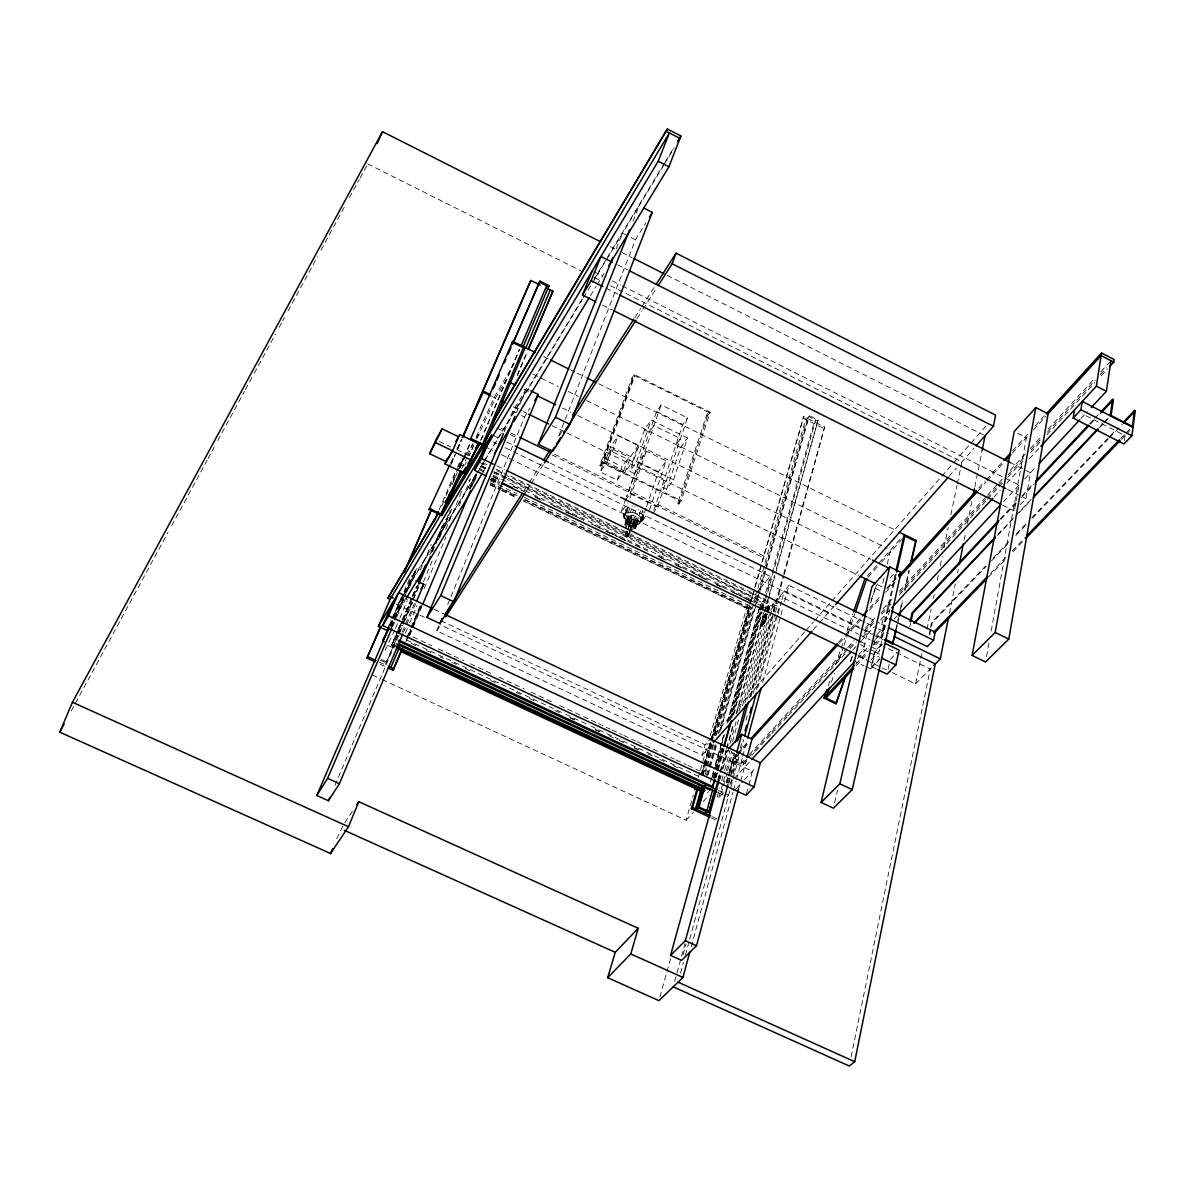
<?xml version="1.0" encoding="UTF-8"?>
<svg xmlns="http://www.w3.org/2000/svg" width="1195" height="1195" viewBox="0 0 1195 1195"><rect width="100%" height="100%" fill="white"/><g stroke="black" fill="none" stroke-linecap="round" stroke-linejoin="round"><path stroke-width="0.75" stroke-dasharray="5 3.75" d="M765.233 609.898C769.744 605.79 768.594 605.014 768.43 607.389C766.607 606.149 769.475 607 769.162 606.627M625.388 535.315C633.514 533.538 621.699 541.096 626.568 531.7M637.577 519.108C639.011 526.98 627.241 527.802 626.553 520.856C627.016 509.085 644.613 517.853 635.367 526.308L634.694 528.937C642.94 521.244 625.388 512.939 624.91 524.037C627.614 520.602 633.813 522.633 635.367 526.308M628.226 536.137C629.302 534.479 634.62 522.977 628.63 525.68M627.853 517.151C627.704 521.513 635.531 524.082 637.562 519.974M768.012 608.016L767.907 606.911M767.877 609.39L769.475 606.955L768.325 605.656L767.683 607.389L767.713 606.104M764.845 607.299L767.07 607.523M765.233 607.284L764.905 607.523M1124.375 440.641L1125.063 435.637L1082.67 414.008M767.235 606.851L765.562 607.926L767.623 606.955M768.699 608.404L767.862 609.106M1020.112 504.783L1025.907 498.629L1030.508 472.757L1010.537 462.689M986.532 656.488L989.191 641.894M991.178 630.96L1026.415 437.669L1017.303 433.053M1014.63 509.204L1018.708 486.813M641.252 521.752L640.356 517.032L642.581 510.534C650.543 537.003 606.851 520.258 630.497 506.023L628.241 512.506L624.163 515.374M623.88 516.867L626.419 508.891M949.457 613.14L955.328 583.877M957.539 572.913L958.27 569.253M964.156 539.991L965.62 532.686M967.457 523.544L971.864 501.601M974.806 486.977L982.156 450.395M851.109 1056.903L930.293 668.961L883.478 646.316M929.172 634.246L930.218 629.153M930.576 627.45L931.637 622.356L985.561 566.057M929.74 635.038L932.309 622.685L986.248 566.4M892.321 672.68L915.564 683.898L920.508 660.237M920.882 658.43L922.032 652.963M926.961 629.317L931.144 609.301M933.414 598.396L934.176 594.751M937.224 580.202L938.359 574.735M940.256 565.653L942.153 556.556M944.05 547.459L948.232 527.443M950.891 514.716L956.971 485.603M957.344 483.781L960.392 469.232M960.765 467.409L961.915 461.957L609.077 284.963M909.843 626.718L910.575 623.327M895.772 629.526L897.37 622.311M897.774 620.504L898.565 616.904M900.164 609.689L902.165 600.682M904.555 589.867L908.962 570.03M896.489 628.764L897.281 625.149M897.684 623.357L899.282 616.142M901.284 607.12L902.867 599.92M904.869 590.898L909.261 571.061M888.124 669.2L889.199 664.286M896.25 573.794L881.566 638.608L873.993 646.704M871.17 659.73L879.535 650.857L885.196 625.792L876.831 621.729M889.722 610.018L887.915 618.009L881.88 624.522L885.136 626.09M865.837 666.661L870.617 668.961L874.606 651.514L882.627 642.97M876.323 668.961L871.738 666.75L875.084 652.022L882.567 644.06M881.88 624.522L883.702 616.53L887.063 618.173M895.234 574.183L880.939 637.189L873.351 645.315M834.633 802.741L837.561 790.029M873.664 644.927L874.889 639.564M884.016 578.081L881.985 586.864L876.951 584.415M887.258 564.04L890.514 549.999M858.787 654.397L863.343 649.497L867.406 632.035L861.729 638.19M626.21 520.303C625.269 525.008 632.558 527.727 635.979 525.202M746.531 793.614L748.354 786.728M748.817 785.01L752.462 771.253L440.044 624.641M738.465 789.462L746.666 758.93M691.188 946.888L733.013 792.225M733.491 790.433L735.926 781.44M736.419 779.752L742.244 758.063M742.737 756.256L747.099 740.078M762.664 682.524L782.605 608.793M784.547 601.608L788.924 585.416L865.329 622.49M736.553 756.106L732.804 760.229L742.917 764.979L743.559 762.574L854.485 641.924M683.047 954.969L685.99 944.169M732.625 773.031L737.539 755.031M730.474 784.323L732.908 775.376M733.386 773.598L742.633 739.63M756.256 689.56L776.705 614.469M777.183 612.691L779.633 607.374L495.342 470.023M680.493 973.193L683.42 962.423M685.362 955.238L689.261 940.883M689.754 939.091L740.258 752.267M740.96 750.579L743.663 739.735M757.764 687.872L777.691 614.529M778.02 614.14L781.44 601.578M781.933 599.77L784.368 590.808L863.163 628.988M726.381 782.068L728.352 774.913M728.831 773.12L734.223 753.462M749.399 698.044L771.447 617.591M773.404 610.436L774.883 605.073L770.476 610.272M726.59 782.501L727.561 778.901M729.533 771.716L734.462 753.731M750.221 696.207L772.866 613.513M773.359 611.72L783.203 575.766M783.696 573.973L824.625 427.018L803.637 416.547M726.545 783.054L727.994 777.796M728.472 776.033L733.461 757.824L735.956 755.076M727.217 783.069L729.682 774.076M730.175 772.284L735.089 754.299M750.833 696.76L773.464 614.036M773.957 612.243L783.8 576.274M784.278 574.481L824.625 427.018M728.472 782.77L736.314 754.06M674.682 981.453L681.075 958.046M681.568 956.239L685.004 943.632M728.741 783.397L736.598 754.598M745.934 720.376L747.906 713.176M753.313 693.369L774.928 614.155M775.421 612.363L778.363 601.548M778.856 599.756L779.842 596.156L858.413 634.172M763.874 623.85L765.487 619.832L763.949 619.085L760.139 625.702L761.678 626.449L763.874 623.85L762.35 623.118M765.457 618.129L766.951 614.529L765.427 613.782L764.695 614.648L763.934 617.382L765.457 618.129L766.951 614.529M763.949 619.085L763.082 622.251L764.621 622.998L765.487 619.832M768.28 609.808L768.49 609.047M764.621 622.998L767.593 614.021M768.026 612.408L769.371 607.553L767.474 606.716L768.848 607.404M723.453 792.793L718.882 797.722L717.239 796.96L719.704 788.028M721.675 780.888L724.14 771.97M724.633 770.178L730.04 750.55M732.505 741.617L738.913 718.419M742.364 705.931L768.953 609.54L773.359 604.341L747.323 699.075M718.882 797.722L722.811 783.442M723.304 781.649L725.768 772.732M726.261 770.939L731.654 751.311M744.918 703.108L769.983 612.064M727.202 772.358L721.795 792.016L717.239 796.96M727.695 770.566L732.595 752.701M760.139 625.702L763.859 612.333M717.672 780.32L719.659 773.135M720.152 771.328L726.142 749.773M726.635 747.965L732.625 726.411M736.12 713.833L764.038 613.199M764.546 611.407L774.524 575.467M776.511 568.282L818.112 420.028L809.359 415.666L807.267 418.355L764.695 569.059M718.419 779.499L719.913 774.106M720.406 772.299L726.396 750.729M726.889 748.936L733.864 723.782M736.867 712.997L768.265 599.756M768.758 597.963L775.241 574.601M775.734 572.808L818.112 420.028M718.972 780.574L721.451 771.656M721.944 769.864L727.382 750.251L734.641 753.657M761.678 626.449L765.846 611.392M763.934 617.382L765.427 613.782M659.924 997.063L666.392 973.671M666.885 971.879L670.873 957.479M720.167 779.334L721.153 775.734M723.154 768.534L728.128 750.55M730.115 743.35L737.091 718.15M739.078 710.95L766.055 613.289M766.503 611.661L767.862 606.911M712.28 776.496L714.774 767.578M715.267 765.801L723.767 735.493M727.755 721.227L759.706 607.105M712.534 777.452L721.018 747.144M721.511 745.351L724.499 734.656M727.994 722.168L758.944 611.586M759.437 609.808L760.931 604.461L492.519 474.908M713.534 777.586L721.511 749.041M729.488 720.48L759.9 611.646M760.393 609.853L762.395 602.728L507.128 479.479M714.132 777.153L716.641 768.191M717.149 766.398L722.153 748.458M730.16 719.778L763.71 599.651M765.711 592.481L770.207 576.334L513.432 451.755M713.788 778.543L715.775 771.402M716.283 769.61L722.258 748.204M730.728 717.851L763.127 601.847L760.214 605.327L751.819 601.279M714.804 778.662L716.791 771.522M717.119 770.237L723.259 748.309M731.639 718.15L764.68 599.636M765.188 597.829L771.701 574.496M772.194 572.689L814.258 421.85L815.662 420.057L766.144 597.918M715.551 777.826L717.045 772.478M717.538 770.685L723.513 749.25M732.968 715.327L761.827 611.735M762.335 609.943L765.323 599.233L507.651 474.729M716.119 777.572L724.125 748.817M733.625 714.685L762.141 612.288M762.634 610.481L765.636 599.711M708.172 774.704L709.681 769.326M710.188 767.519L716.268 745.979M720.809 729.831L758.765 595.185M759.258 593.392L809.359 415.666M710.502 782.157L713.49 771.462M715.491 764.322L723.483 735.806M726.978 723.319L759.437 607.433M705.169 771.507L706.185 767.937M706.693 766.144L712.758 744.724M715.282 735.806L751.7 607.284M705.155 774.644L713.788 744.156M716.238 735.284L755.927 595.259M757.869 588.194L806.087 417.772M706.424 775.391L708.456 768.221M708.964 766.428L715.551 743.096M718.09 734.133L753.552 608.539M755.584 601.354L764.188 570.851M707.425 775.54L709.442 768.355M709.949 766.563L716.029 745.023M719.569 732.46L754.493 608.613M755.001 606.821L765.129 570.911M765.636 569.119L808.656 416.562L817.41 420.924M382.31 679.582L686.079 820.248L693.249 795.123M698.358 777.183L699.897 771.791M700.419 769.998L708.097 743.081M710.144 735.896L748.04 603.102L770.207 576.334M700.912 775.017L703.631 765.696M703.96 764.322L803.727 416.443L711.369 741.139M701.196 774.718L703.736 765.801M704.243 764.023L710.323 742.633M710.831 740.84L748.354 608.942L523.679 500.69M702.451 772.104L703.974 766.757M704.467 764.964L749.086 608.076L750.535 606.343L523.828 497.045M701.689 775.211L710.95 742.827M702.421 775.779L704.945 766.861M705.453 765.084L711.533 743.678M712.041 741.901L750.535 606.343M703.168 774.957L705.199 767.817M705.692 766.025L711.772 744.619M714.311 735.702L750.744 607.254M438.804 625.792L436.743 630.826L702.167 755.24L705.14 744.843L707.604 742.05M768.221 606.164L769.027 606.836L767.937 608.135M678.715 504.066L681.21 500.675L710.159 412.141L634.261 374.528L631.931 378.053L599.726 465.572L600.861 466.125L602.758 463.331L634.889 375.768L708.59 412.305L678.715 504.066L677.595 503.513L706.618 415.038L708.59 412.305M673.517 479.807L687.469 437.967L651.2 420.102L644.553 429.797L629.84 471.368L634.769 473.758L639.37 467.17L666.437 480.405L661.731 486.933L666.631 489.323L673.517 479.807L636.547 461.718L629.84 471.368M652.784 513.462L657.504 506.964L687.469 417.862L661.179 404.866L656.623 411.513L626.703 496.732M666.631 489.323L680.627 447.542L687.469 437.967M653.964 509.981L682.823 424.449L687.469 417.862M649.542 509.862L666.153 460.926L646.316 451.202L638.727 462.092L626.494 496.896M850.272 661.657L852.065 656.384M871.125 600.189L875.89 586.133M850.93 660.94L852.722 655.667M870.587 602.967L877.145 583.653M638.966 523.993L641.177 517.51L643.463 515.269M641.237 518.645L643.463 512.162M640.371 523.022L642.581 516.539M641.551 520.258L643.761 513.775M645.957 508.383L641.192 522.334L647.989 512.954M646.555 506.635L658.445 471.741L666.153 460.926M831.421 682.211L834.424 673.442M839.234 659.386L843.431 647.107M844.028 645.345L847.643 634.814M848.241 633.051L854.843 613.737M633.245 525.725L634.53 522.006M640.356 517.032L637.099 514.194L638.772 509.339M634.052 524.366L635.337 520.632M636.308 522.827L635.352 521.05L636.636 517.33M632.648 529.833L633.933 526.099M634.366 525.516L635.65 521.797M634.874 525.307L637.264 518.212M634.231 528.25L635.083 525.77M635.292 525.083L636.562 521.364M638.937 515.508L640.61 510.638M635.277 528.175L636.786 523.544M637.144 524.59L639.355 518.107L641.177 517.51M828.255 685.81L830.674 678.79M835.484 664.749L844.492 638.414M846.897 631.393L852.916 613.842M625.493 535.599L627.046 531.387M627.584 529.818L629.212 525.128M625.672 535.853L627.3 531.163M629.496 524.963L631.558 518.735M626.299 534.449L627.375 531.327M627.928 529.758L629.541 525.068M625.956 536.092L627.569 531.402M626.285 536.286L627.36 533.164M630.452 523.903L633.395 515.389M626.658 536.435L627.733 533.314M627.046 536.51L628.122 533.388M630.736 525.441L632.962 519.168M637.099 514.194L634.963 513.178L636.651 508.323M627.42 536.525L628.495 533.388M629.123 531.984L631.274 525.74M635.352 521.05L633.35 519.586L634.635 515.867M627.748 536.465L628.839 533.328M629.377 531.76L631.214 525.994M628.032 536.331L631.468 525.994M632.006 525.695L633.29 521.976M632.962 523.544L634.246 519.81M632.738 524.545L635.74 516.524M631.333 529.908L632.618 526.173M624.686 524.934L626.792 519.541M625.269 524.665L626.135 522.185M626.538 521.722L628.749 515.12L626.135 510.399M626.389 522.708L628.839 515.747M625.329 526.905L626.628 523.171M626.867 522.633L628.152 518.914M628.241 512.506L630.377 512.311L632.633 505.829M626.553 520.856L629.75 515.314M627.539 522.379L628.839 518.645M626.165 527.832L627.45 524.112M627.494 523.515L628.779 519.795M628.465 519.033L629.586 518.824L630.87 515.105M628.331 522.902L630.572 516.419L628.749 515.12M628.869 522.29L630.153 518.555M628.391 524.306L629.675 520.587M630.377 512.311L632.678 512.535L634.918 506.053M629.586 518.824L630.826 518.854L632.11 515.135M629.855 498.255L646.316 451.202M625.03 514.089L627.285 507.606M624.193 518.481L626.449 511.998M626.419 513.103L628.689 506.635M625.09 520.094L627.345 513.626M625.896 498.629L620.997 512.55L627.689 503.095M625.478 500.212L630.094 493.64L661.179 404.866M636.547 461.718L651.2 420.102M632.528 461.673L638.249 445.541L618.114 435.667L610.615 446.796L604.73 462.868L624.895 472.697L632.528 461.673L612.243 451.77L604.73 462.868M623.775 470.681L628.63 457.073L611.72 448.812L605.223 458.417L600.263 471.965L617.188 480.211L623.775 470.681L606.761 462.375L600.263 471.965M624.895 472.697L630.631 456.595L638.249 445.541M617.188 480.211L622.057 466.633L628.63 457.073M612.243 451.77L618.114 435.667M606.761 462.375L611.72 448.812M599.726 465.572L602.086 462.077L634.261 374.528M600.861 466.125L633.021 378.591L634.889 375.768M558.827 435.712L635.456 239.762L645.733 223.032M632.991 221.314L639.176 205.719M616.306 248.799L622.52 233.219L635.456 239.762M447.692 604.595L524.545 417.055L530.072 408.033M516.389 412.798L526.383 388.659L529.385 390.123M504.141 431.888L512.715 411.274L526.383 388.659M336.721 838.666L343.831 824.251M409.228 635.576L413.53 625.343M413.664 624.567L421.551 605.79M471.652 487.067L476.805 474.37M409.691 635.411L421.88 606.388M474.251 481.719L477.134 474.893M405.359 633.141L409.063 624.447M409.706 622.849L417.025 605.581M424.195 588.537L446.004 536.973M458.97 506.217L470.621 478.657M406.778 637.652L410.378 629.078M411.11 627.36L420.491 605.058M469.59 488.411L476.088 472.966M517.256 375.185L527.368 351.166M406.927 637.966L410.602 629.272M411.259 627.674L420.715 605.253M469.74 488.695L476.312 473.13M517.405 375.454L527.578 351.3M405.956 641.371L408.107 636.248M408.824 634.545L412.409 626.016M413.126 624.313L421.028 605.551M471.248 486.156L475.057 477.268M406.18 641.028L408.332 635.904M408.914 634.978L421.237 605.208M470.023 489.203L475.64 476.312M402.222 632.17L414.575 603.012M423.448 581.651L432.889 559.35M445.825 529.251L459.642 496.657M459.791 495.91L461.972 490.757M403.387 632.454L415.755 603.236M394.694 647.092L391.303 645.524L397.323 631.543M397.845 630.183L401.684 621.31M402.192 619.966L411.842 597.455M412.35 596.111L416.204 587.238M429.767 555.212L443.046 524.187M392.094 644.239L416.771 586.282M431.29 552.195L442.897 524.934M412.126 598.038L393.26 642.357L396.62 643.941M412.858 596.335L417.787 585.147M431.724 552L445.511 519.601M394.992 639.549L402.984 620.788M403.566 619.832L410.96 602.011M413.724 595.946L418.22 584.952M432.59 551.582L450.007 510.638M397.606 635.68L385.223 664.808L398.025 635.531M398.338 633.962L401.968 625.388M402.7 623.685L418.728 585.968M438.401 539.692L451.516 508.846M480.659 440.283L519.272 349.448M398.757 633.813L402.401 625.239M403.133 623.521L419.161 585.804M439.551 537.795L451.934 508.652M481.077 440.074L519.691 349.209M334.973 785.354L403.985 622.864M404.702 621.161L412.693 602.34L405.06 598.755M385.163 650.289L394.694 630.094M395.425 628.376L399.085 619.817M399.817 618.099L407.151 600.951M420.326 570.09L431.32 544.382M473.803 444.943L469.396 455.235L473.205 446.796M476.73 438.087L478.194 434.651L483.228 437.101M389.256 625.717L392.916 617.203M393.648 615.5L409.751 578.051M439.043 509.966L456.624 469.112M457.356 467.409L460.284 460.598L461.882 461.375L464.467 456.998M389.525 626.359L402.013 597.321M390.496 625.179L403.686 594.498M404.418 592.795L411.737 575.751M441.762 505.888L445.421 497.359M446.168 495.656L457.879 468.395M458.611 466.692L462.271 458.178M390.974 626.524L394.664 617.86M395.351 616.306L404.911 594.005M405.583 592.466L415.89 568.432M453.114 481.809L455.414 476.387M458.955 468.186L461.882 461.375M391.198 626.524L393.409 621.385M394.141 619.682L402.969 599.128M405.897 592.287L416.189 568.312M452.203 484.423L457.356 472.428M458.088 470.725L463.227 458.731M463.974 457.028L470.576 441.612M391.452 627.136L393.812 621.221M394.395 620.28L403.372 598.964M404.104 597.246L417.174 567.192M459.806 467.842L463.481 459.268M464.213 457.565L470.83 442.15M391.497 627.689L403.925 598.71M406.853 591.898L416.353 569.731M460.224 467.469L464.601 457.237M392.543 626.882L396.187 618.383M396.919 616.68L404.209 599.651M409.317 587.746L412.962 579.231M387.494 628.645L391.138 620.175M391.855 618.487L403.268 594.572M451.456 463.182L454.414 456.341M457.386 449.514L461.838 439.252M450.814 465.169L461.942 439.506M631.558 526.532L628.928 526.472M461.614 468.769L466.976 457.043M467.738 455.355L473.101 443.629M476.178 436.922L494.566 396.68L514.104 363.534M464.78 465.228L466.304 461.867M477.029 438.416L495.402 398.189L507.546 377.605M450.455 463.406L454.324 455.026M456.923 449.156L461.554 439.103M71.297 710.876L168.062 532.328M171.617 525.77L207.138 460.239M208.02 458.611L214.234 447.139M217.789 440.582L244.482 391.348M245.363 389.704L253.37 374.931M254.266 373.288L275.612 333.898M279.167 327.325L281.841 322.411M282.722 320.768L284.5 317.482M288.07 310.924L317.422 256.761M320.977 250.188L345.893 204.225M349.448 197.668L359.232 179.608M360.083 178.04L366.895 165.463M465.184 456.609L460.538 464.452L463.899 466.065M466.11 455.041L472.608 444.062M476.327 437.788L478.194 434.651M469.023 480.719L469.62 479.748M475.042 475.461L475.998 473.892M404.239 592.974L478.463 470.367M479.419 468.769L584.489 295.21M594.139 279.286L606.657 258.583M607.628 256.985L664.495 163.043M665.466 161.444L674.144 147.119M398.413 603.266L476.506 474.31M477.477 472.712L484.229 461.569M485.185 459.985L582.562 299.183M583.533 297.6L605.701 260.973M606.672 259.39L663.554 165.463M664.525 163.864L674.159 147.941M389.675 625.553L405.18 600.069M482.75 472.637L486.634 466.274M590.375 295.837L596.185 286.277M597.156 284.679L603.938 273.536M391.303 645.524L395.575 638.608M523.29 491.952L528.324 484.094M529.325 482.526L542.396 462.106M559.469 435.398L563.502 429.11M634.859 317.586L640.893 308.161M641.894 306.592L654.965 286.173M436.743 630.826L439.76 626.12M526.278 491.235L530.311 484.961M531.312 483.392L543.381 464.556M636.95 318.692L641.969 310.849M642.985 309.281L656.055 288.876M344.832 822.743L352.824 810.718M710.159 412.141L707.694 415.576L706.618 415.038M677.595 503.513L679.596 500.795L602.758 463.331M749.862 605.94L748.697 607.344L523.724 498.927M748.354 608.942L523.455 501.049M764.591 600.099L765.323 599.233M767.384 606.492L768.325 605.656M768.43 607.747L769.207 606.089M766.757 610.63L769.371 607.553M766.458 611.989L773.553 603.594M774.733 602.19L788.924 585.416M763.082 622.251L763.814 621.385L765.353 622.132M708.829 740.661L804.847 631.677M806.072 630.288L813.451 621.893M814.691 620.504L830.689 602.34M831.914 600.936L952.549 464.018M953.789 462.629L969.787 444.465M971.012 443.061L985.785 426.301M702.167 755.24L712.041 744.082M813.242 629.78L818.172 624.208M819.411 622.804L834.215 606.089M948.994 476.446L956.403 468.082M961.333 462.51L974.104 448.17M867.391 575.99L900.791 538.437M868.078 577.245L880.327 563.502M881.551 562.128L903.599 537.377M890.066 577.947L894.667 572.838M886.72 588.194L897.46 576.363M737.21 753.701L748.473 741.303M838.621 642.163L843.625 636.651M844.88 635.277L861.147 617.382M869.915 607.747L879.923 596.723M887.437 588.463L896.205 578.828M978.824 487.948L985.083 481.062M986.338 479.688L1002.605 461.793M1012.628 450.769L1027.655 434.248M1035.154 425.988L1045.177 414.964M737.808 754.732L748.369 743.141M839.278 643.254L844.297 637.742M845.552 636.367L861.834 618.472M869.348 610.227L879.371 599.218M885.629 592.332L895.653 581.323M978.332 490.488L985.86 482.227M987.1 480.853L1003.397 462.958M1012.165 453.323L1027.192 436.817M1033.451 429.931L1045.984 416.174M707.5 792.853L708.53 791.717M686.079 820.248L693.354 812.301M703.063 801.696L709.128 795.078M740.691 763.934L748.249 755.703M749.504 754.329L846.478 648.721M847.748 647.361L854.037 640.49M865.374 628.152L875.442 617.188M883 608.957L891.828 599.352M899.372 591.122L986.278 496.493M987.533 495.118L997.616 484.139M998.871 482.765L1003.919 477.283M1010.208 470.427L1025.325 453.966M1030.359 448.483L1041.696 436.13M1048 429.274L1094.59 378.531M1100.894 371.675L1110.962 360.696M864.568 630.96L875.905 618.622M880.954 613.14L892.292 600.801M899.85 592.571L985.561 499.361M986.831 497.986L996.914 487.022M998.169 485.648L1001.948 481.54M1008.251 474.684L1024.638 456.863M1030.941 450.007L1041.024 439.043M1047.328 432.187L1095.232 380.085M1100.266 374.603L1106.57 367.746M742.917 764.979L746.696 760.871M751.745 755.389L754.269 752.641M755.524 751.282L770.655 734.835M771.925 733.461L787.057 717.015M788.327 715.656L845.074 653.994M850.123 648.512L856.427 641.655M864 633.44L874.098 622.476M881.656 614.26L891.754 603.296M899.312 595.065L986.353 500.526M987.608 499.151L997.705 488.202M998.96 486.828L1002.739 482.72M1007.788 477.238L1022.935 460.792M1030.493 452.576L1040.591 441.612M1046.895 434.756L1094.829 382.684M1101.133 375.842L1107.436 368.986M730.16 782.859L732.684 780.111M733.954 778.752L750.37 760.961M852.647 650.17L856.442 646.062M861.49 640.595L874.128 626.912M880.431 620.071L890.544 609.136M994.091 496.971L1000.409 490.129M1006.713 483.288L1023.129 465.512M1029.448 458.671L1039.545 447.722M876.891 634.724L885.196 625.792M727.068 796.841L728.591 795.198L718.494 790.478M735.627 789.327L743.245 781.142M744.515 779.782L755.942 767.519M857.517 658.475L867.675 647.57M875.293 639.385L885.45 628.48M894.338 618.935L896.877 616.217M1003.531 501.706L1020.037 483.99M1024.757 478.926L1036.543 466.274M1080.982 418.564L1087.33 411.752M855.65 664.256L868.287 650.722M856.322 665.615L867.675 653.456M1000.23 518.988L1015.556 502.677M1021.949 495.865L1033.436 483.631M1089.646 423.792L1093.47 419.714M1094.754 418.355L1099.863 412.917M1000.932 519.347L1016.273 503.035M1021.381 497.598L1034.168 483.99M1090.393 424.18L1094.217 420.102M871.738 666.75L879.221 658.833M870.617 668.961L879.834 659.237M997.959 534.344L1014.555 516.823M1015.825 515.478L1031.136 499.316M1100.027 426.54L1102.567 423.852M1103.851 422.492L1107.675 418.459M997.511 535.435L1012.822 519.272M1019.201 512.535L1030.688 500.406M1099.594 427.646L1103.418 423.613M1104.703 422.268L1108.527 418.22M890.29 659.371L896.579 652.769M993.269 558.005L1009.954 540.573M1016.377 533.866L1026.639 523.141M1031.778 517.779L1115.234 430.633M991.387 561.038L1008.087 543.606M1015.795 535.569L1026.072 524.844M1032.495 518.137L1108.273 439.058M1109.557 437.714L1122.404 424.315M990.401 573.466L1007.176 556.093M1012.329 550.746L1025.235 537.377M1120.731 438.431L1129.768 429.08M988.399 577.095L1005.189 559.723M1012.942 551.702L1023.264 541.006M1121.388 439.446L1125.272 435.428M1126.556 434.099L1130.739 429.767M915.564 683.898L934.027 665.182M766.846 607.762L766.1 607.941L766.906 606.806M639.355 518.107L634.963 518.077L630.572 516.419M630.826 518.854L633.35 519.586M632.678 512.535L634.963 513.178M490.697 479.583L498.659 483.198M481.241 465.93L487.575 468.843L480.838 465.527M493.923 471.741L506.575 477.582M508.159 478.314L634.814 538.392L752.432 596.932M372.198 674.891L380.622 678.805M381.339 659.416L389.137 663.031M380.563 660.252L387.001 663.24M379.218 662.03L387.389 665.824M712.414 816.723L717.388 819.038M379.995 664.181L386.523 667.213M711.279 817.948L716.238 820.248M413.052 636.995L431.604 645.659M438.341 648.81L463.63 660.626M470.367 663.778L492.28 674.01M499.017 677.162L524.306 688.992M531.043 692.144L552.956 702.376M559.708 705.528L596.783 722.856M598.471 723.647L610.272 729.159M611.959 729.951L622.072 734.686M623.76 735.463L635.561 740.99M637.249 741.766L660.835 752.805M662.523 753.582L674.324 759.109M676.011 759.886L686.124 764.621M687.812 765.412L699.613 770.924M406.763 640.087L499.749 683.51M501.437 684.302L563.98 713.505M565.683 714.296L589.344 725.35M591.032 726.142L700.927 777.452M411.244 643.388L417.996 646.54M426.451 650.483L431.514 652.858M439.969 656.802L443.345 658.37M451.8 662.314L456.863 664.689M465.318 668.632L470.382 670.992M490.652 680.463L495.731 682.823M516.001 692.293L521.08 694.668M529.519 698.612L536.286 701.764M554.868 710.442L559.932 712.803M570.075 717.538L575.139 719.898M595.424 729.368L600.487 731.743M608.942 735.687L617.382 739.63M619.07 740.407L625.836 743.574M634.276 747.517L639.355 749.877M647.795 753.821L652.873 756.196M659.625 759.348L664.704 761.708M673.143 765.651L678.222 768.026M569.821 717.866L574.885 720.226M595.155 729.697L600.234 732.057M634.022 747.831L639.086 750.191M718.613 792.897L723.692 795.258M391.527 645.166L394.903 646.749M388.106 645.524L394.858 648.676M396.128 604.028L426.525 618.293M433.979 609.271L444.077 614.021M733.461 757.824L743.559 762.574M440.88 620.743L705.14 744.843M853.096 660.521L864.239 665.899M763.217 619.951L764.755 620.698M496.791 465.796L505.186 469.859M861.072 641.924L869.452 645.987M871.14 646.794L879.535 650.857M456.819 449.634L469.172 455.594M860.37 644.643L868.272 648.467M869.855 649.229L874.606 651.514M439.192 441.388L450.59 446.885M875.084 652.022L882.687 655.696M482.541 462.599L487.56 465.019M495.94 469.067L505.978 473.922M480.285 462.764L486.977 465.99M863.343 649.497L868.153 651.828M869.751 652.604L879.371 657.25M494.282 472.025L778.154 609.106M480.256 466.498L485.304 468.933M493.699 472.981L505.455 478.657M768.012 606.044L768.893 606.462M479.09 468.425L485.797 471.666M479.673 469.949L484.692 472.383M493.087 476.432L500.302 479.912M513.193 486.141L524.934 491.802M534.987 496.657L543.381 500.69M550.611 504.185L570.732 513.895M571.882 514.447L583.608 520.109M590.853 523.604L610.974 533.314M612.109 533.866L626.06 540.603M627.748 541.41L651.215 552.732M657.922 555.974L666.317 560.022M674.697 564.055L694.818 573.764M695.938 574.317L707.679 579.978M714.939 583.474L735.059 593.183M736.18 593.736L750.146 600.473M493.012 476.551L499.704 479.778M513.118 486.26L521.498 490.294M534.912 496.776L541.619 500.003M553.36 505.664L561.74 509.712M568.447 512.954L573.481 515.374M575.154 516.18L583.533 520.228M595.274 525.89L601.966 529.131M608.673 532.358L613.707 534.792M615.38 535.599L625.448 540.454M635.501 545.308L642.208 548.535M658.968 556.631L665.675 559.857M677.416 565.534L682.435 567.954M692.502 572.808L697.536 575.228M699.209 576.05L705.916 579.276M717.642 584.938L722.676 587.372M732.729 592.227L737.763 594.647M739.436 595.454L749.504 600.308M493.386 477.044L500.078 480.27M536.973 498.061L541.992 500.496M565.474 511.818L570.493 514.253M605.701 531.237L610.735 533.657M620.788 538.512L625.821 540.947M661.029 557.931L666.048 560.35M676.116 565.205L681.15 567.64M701.256 577.334L706.29 579.769M716.343 584.624L721.377 587.044M744.843 598.366L749.877 600.801M491.937 477.925L500.287 481.958M491.324 478.373L499.704 482.407M858.249 655.338L866.629 659.386M490.801 479.046L499.196 483.094M858.757 656.503L880.581 667.019M882.254 667.826L890.648 671.874M490.831 479.897L499.226 483.945M490.234 480.853L517.106 493.804M764.695 614.648L766.219 615.395M490.159 482.735L517.017 495.686M490.727 483.587L500.795 488.426M502.483 489.233L517.569 496.522M524.291 499.749L749.086 608.076M764.666 616.515L766.204 617.262M490.144 484.543L500.197 489.382M501.885 490.189L516.972 497.464M489.92 484.901L499.973 489.741M501.661 490.547L516.748 497.822M493.386 435.488L498.42 437.938M506.785 442.001L513.477 445.257M550.327 463.137L620.638 497.299M868.451 617.666L875.158 620.907M493.296 441.986L496.657 443.614M505.037 447.677L511.759 450.948M866.987 623.297L876.951 628.122M878.609 628.928L888.572 633.768M864.851 629.795L874.904 634.679M876.577 635.486L883.284 638.742M484.617 446.512L493.012 450.575M501.392 454.638L860.609 628.675M862.282 629.496L872.35 634.381M873.769 635.128L883.329 639.758M860.086 634.993L870.109 639.848M871.782 640.654L881.82 645.509M602.086 462.077L681.21 500.675M501.213 428.303L504.559 429.931M511.251 433.188L517.943 436.444M554.764 454.354L763.963 556.138L762.888 557.453L552.18 454.966M496.986 428.124L503.678 431.38M510.37 434.636L517.062 437.878M630.094 493.64L657.504 506.964M610.615 446.796L630.631 456.595M638.727 462.092L658.445 471.741M513.417 406.778L521.797 410.871M523.47 411.692L526.831 413.321M551.956 425.599L565.355 432.157M567.028 432.978L858.533 575.407M492.34 396.68L495.402 398.189M512.715 411.274L515.672 412.723M521.588 415.606L524.545 417.055M875.143 588.239L881.537 591.361M605.223 458.417L622.057 466.633M533.224 374.259L558.274 386.582M568.282 391.512L578.305 396.426M586.655 400.534L887.168 548.356M644.553 429.797L649.363 432.172L653.949 425.539L680.493 438.625L675.817 445.182L680.627 447.542M523.888 389.182L528.907 391.646M562.412 408.078L570.792 412.185M577.499 415.472L870.692 559.245M656.623 411.513L682.823 424.449M543.665 356.603L548.669 359.083M570.373 369.793L575.378 372.257M577.051 373.079L585.386 377.202M598.74 383.789L895.877 530.461M631.931 378.053L633.021 378.591M602.459 305.069L612.467 310.058M1002.65 505.097L1014.316 510.922M802.607 417.891L823.564 428.348M593.945 271.683L602.28 275.866M612.288 280.885L620.623 285.067M622.281 285.904L1019.006 485.095M367.746 163.894L580.785 270.757M594.094 277.434L600.756 280.78M606.134 288.204L617.785 294.045M1007.594 489.442L1025.907 498.629M617.591 264.827L627.584 269.861M610.555 246.767L615.544 249.277M622.207 252.638L632.185 257.687M667.154 275.328L983.425 434.935"/><path stroke-width="1.5" d="M1074.529 409.84L1073.185 418.116L1123.912 443.972L1131.889 435.757L1135.25 410.916L1134.503 410.527L1122.941 422.597M1134.503 410.527L1132.337 426.406L1111.081 415.531L1113.396 399.698L1112.635 399.309L1101.133 411.558M1110.23 415.755L1112.635 399.309M1109.961 366.253L1113.74 362.13L1114.128 359.516L1101.506 353.003L1046.432 413.589M1091.14 407.659L1106.376 391.303L1110.962 360.696M1040.815 446.362L1096.383 386.164L1101.506 353.003M1073.185 418.116L1080.937 409.736L1082.267 401.46L1133.009 427.407M1008.789 639.116L1048.105 413.843L1035.796 407.57L1014.256 431.5L972.103 655.428L985.531 661.955L1008.789 639.116L995.196 632.454L972.103 655.428M995.196 632.454L1035.796 407.57M976.151 445.78L993.433 426.271L995.629 415.128L676.071 253.191L655.965 284.604M933.773 665.436L940.271 658.848L948.725 616.799M959.376 563.771L963.409 543.65M972.969 496.119L974.433 488.8M982.156 450.395L985.083 435.772M673.218 986.846L849.257 1066.015L854.709 1061.698L935.267 663.927L884.972 639.549M888.378 627.674L927.35 646.6L933.564 640.206L935.207 632.17L891.351 610.809M910.934 621.639L912.771 613.154L998.378 522.066M910.187 621.639L912.099 612.826L998.945 520.348M877.847 669.708L887.034 674.129L895.862 664.943L899.088 650.14L885.331 643.478M884.718 640.132L892.575 643.941L895.772 629.526M909.753 566.43L916.042 540.424L899.208 532.119M892.575 643.941L896.086 630.557M899.282 616.142L900.477 610.735M910.859 563.861L916.042 540.424M852.244 789.626L901.045 572.42L889.737 566.878L871.947 586.67L821.129 802.442L833.378 808.193L852.244 789.626L839.846 783.786L821.129 802.442M896.668 572.002L904.824 536.002L915.34 541.201M896.056 570.583L904.227 534.583M839.846 783.786L889.737 566.878M392.752 602.444L382.744 625.582L746.083 795.332L754.03 786.893L760.379 762.754L445.75 614.813M718.972 780.574L670.544 955.388L681.583 960.377L696.506 945.723L738.465 789.462M747.144 757.137L751.969 739.167L741.707 734.327L728.577 748.921M356.812 804.713L358.814 801.711L638.249 928.291L615.231 952.325L607.687 977.704L658.923 1000.663L682.928 977.45L689.739 952.281M747.592 738.271L761.2 687.917M745.068 730.683L746.531 725.32M749.937 712.803L751.401 707.44M744.634 736.165L756.301 693.234M737.659 740.945L748.428 701.614M670.544 955.388L685.362 940.674L727.979 784.562M736.807 752.267L741.707 734.327M735.552 741.976L745.859 704.438M704.378 786.295L698.313 807.835L708.695 812.66L714.67 791.105M708.695 812.66L717.926 781.291M714.296 780.454L712.31 787.595L715.058 779.618M723.767 746.516L730.728 721.526M724.514 745.68L731.474 720.675M712.608 790.134L706.618 811.704L705.095 813.332M702.884 787.953L696.804 809.478L699.06 807.013L705.125 785.473M701.599 787.206L695.505 808.731M694.773 789.746L695.804 786.146M709.621 817.171L691.382 808.716L697.507 787.206M698.716 785.862L692.517 807.491L710.756 815.961M607.687 977.704L630.766 953.939L638.249 928.291M827.059 689.321L824.057 698.104L835.977 703.795L844.91 677.46M835.977 703.795L846.165 674.996M836.634 703.093L826.014 698.014L829.614 687.483M855.441 611.989L866.853 578.619M853.514 612.094L864.941 578.738M658.072 285.739L672.158 263.781L676.071 253.191M608.793 265.574L668.901 166.822L680.896 135.961L667.378 128.985L496.582 415.233M612.856 257.448L538.362 444.331L552.717 451.322L570.015 424.374L652.276 212.381L644.09 208.214M388.704 627.151L386.762 630.333L378.352 626.404L658.176 161.31L669.394 132.944L484.797 441.224M492.728 422.388L667.378 128.985M538.362 444.331L555.451 417.249L629.571 229.993M595.782 301.723L582.443 295.06L591.137 280.691L600.936 256.447L612.602 262.317M582.443 295.06L592.287 270.847M503.424 433.606L426.929 617.412L439.939 623.521L453.861 601.787L538.362 394.529L530.879 390.855M439.939 623.521L442.06 618.368M426.929 617.412L440.686 595.573L514.955 416.248M600.562 241.719L382.49 131.674L72.432 702.272L59.75 732.177L330.552 853.514L348.492 826.716L358.814 801.711M330.552 853.514L332.613 848.57M422.597 604.67L470.666 490.264M399.638 646.749L390.944 667.333M498.076 413.589L503.229 401.475M525.606 348.417L550.238 290.101M474.579 470.292L484.617 446.512L491.713 434.681L481.69 458.492L474.579 470.292L486.305 475.939M388.151 667.975L393.05 670.246L401.714 649.662M528.802 347.745L552.852 291.251L546.533 288.249M393.05 670.246L402.655 648.153M528.235 349.717L552.852 291.251M522.872 347.446L549.043 285.695L539.916 281.139L512.476 344.026M525.292 347.536L484.154 444.898L441.806 515.508L429.124 509.458L429.617 508.637L440.91 514.044L482.183 445.093L523.41 347.76L512.207 342.233L512.73 341.337L535.315 352.48M388.793 628.077L316.795 795.482L328.446 800.755L339.38 783.696L402.67 634.172M416.487 601.518L423.762 584.325L416.054 580.695M418.877 580.77L425.629 565.086M418.952 581.173L425.48 565.832M418.653 582.682L425.913 565.638M418.803 584.011L430.409 556.706M471.278 460.15L478.344 443.539L459.702 434.502L452.487 451.068L444.973 463.929L463.645 472.921L471.278 460.15L452.487 451.068M521.139 345.773L546.638 285.769M328.446 800.755L329.895 797.334M463.645 472.921L465.064 469.605M384.387 641.849L382.654 641.043L388.524 627.42M433.919 521.886L438.311 511.669M389.032 628.585L382.654 641.043M482.183 445.093L470.457 439.401L512.73 341.337M493.371 388.539L495.566 383.401M497.045 379.98L499.241 374.842M504.395 362.862L505.858 359.426M508.069 354.303L511.012 347.446M512.879 343.787L539.916 281.139M316.795 795.482L327.609 778.363L391.811 628.585M382.744 625.582L388.629 615.843L398.652 592.66L432.291 608.479M375.096 661.91L366.925 658.116L380.279 627.345M404 572.614L431.44 509.354M462.57 437.534L530.042 281.93L530.894 280.452L540.274 285.142M366.925 658.116L381.13 625.926M404.851 571.21L431.544 509.638M463.421 436.085L530.894 280.452M455.833 441.448L458.551 436.787L442.18 428.856L435.936 439.805L429.737 453.741L446.123 461.643L447.483 458.536M440.791 514.701L390.093 599.352L387.748 598.247L438.371 512.789M378.352 626.404L390.093 599.352M444.973 463.929L447.139 458.97M429.737 453.741L442.18 428.856M377.067 143.549L382.49 131.674M440.91 514.044L460.837 470.457M441.806 515.508L461.718 471.935M429.124 509.458L449.693 465.079M462.316 437.43L483.661 391.348L489.89 394.395M59.75 732.177L64.186 723.976M483.661 391.348L483.168 392.199L490.816 395.933M446.123 461.643L452.457 450.769L435.981 442.822M549.043 285.695L548.46 286.68L539.333 282.125M470.457 439.401L470.979 438.52L484.154 444.898M507.621 387.404L510.474 382.609L515.508 385.074M475.49 448.334L478.344 443.539M448.872 495.193L463.182 471.203M471.771 456.819L480.36 442.419M387.748 598.247L438.326 513.521M445.003 502.333L466.005 467.155M467.917 463.959L480.315 443.166M677.998 140.741L680.896 135.961M678.013 141.578L679.94 138.396L666.407 131.405M406.151 598.471L481.779 474.236M494.386 453.532L511.833 424.852M513.775 421.671L589.404 297.421M534.673 400.534L538.362 394.529M420.998 588.836L423.762 584.325M649.468 216.952L652.276 212.381M444.898 614.469L522.29 493.52M543.396 460.523L550.432 449.529M572.539 414.979L633.858 319.155M445.795 616.71L525.277 492.803M544.397 462.988L554.45 447.303M556.467 444.167L560.485 437.893M563.502 433.188L635.934 320.26M713.266 742.692L812.002 631.169M835.454 604.685L947.769 477.836M898.655 575.049L901.045 572.42M750.983 738.555L837.366 643.537M862.402 616.008L867.406 610.496M898.7 576.065L976.315 490.697M1003.86 460.404L1010.119 453.517M751.595 739.585L838.024 644.628M899.417 577.185L977.077 491.862M1005.891 460.209L1010.91 454.712M1047.238 414.799L1101.103 355.617L1113.74 362.13M691.382 808.716L692.607 807.387M710.801 789.253L710.039 790.074L396.62 643.941M751.625 759.602L851.393 651.544M891.799 607.762L992.821 498.33M759.751 763.426L854.978 661.193M898.147 614.842L1000.992 504.439M1039.082 463.54L1079.712 419.923M824.057 698.104L854.395 665.615M826.014 698.014L853.798 668.319M1035.99 480.913L1088.361 425.151M1035.438 482.631L1089.108 425.539M1100.61 413.291L1113.396 399.698M913.772 623.282L995.42 537.048M1033.69 496.612L1097.473 429.229M914.578 623.013L994.957 538.138M1033.242 497.717L1098.324 429.005M1123.688 422.97L1135.25 410.916M933.624 632.304L987.817 576.139M1026.535 536.032L1119.431 439.775M934.176 633.231L987.115 578.44M1025.848 538.333L1120.103 440.776M72.432 702.272L348.492 826.716M630.766 953.939L682.928 977.45M344.22 830.286L615.231 952.325M678.058 982.17L854.709 1061.698M327.609 778.363L339.38 783.696M685.362 940.674L696.506 945.723M699.06 807.013L709.442 811.838M367.776 656.712L375.947 660.506M389.017 666.586L393.991 668.737M398.951 640.176L713.071 786.758M398.368 641.117L716.806 789.686M398.891 643.791L716.925 792.106M395.485 645.808L705.155 790.149M396.591 647.526L704.408 790.97M396.382 647.884L704.124 791.284M401.625 651.828L702.376 791.926M388.629 615.843L754.03 786.893M388.763 595.946L393.319 598.083M440.686 595.573L453.861 601.787M481.69 458.492L493.43 464.183M506.859 470.666L861.072 641.924M882.015 658.251L895.862 664.943M503.633 483.572L511.998 487.605M501.377 483.213L856.576 654.531M515.164 446.064L548.639 462.331M620.638 497.299L866.778 616.844M895.219 636.995L940.271 658.848M885.57 639.444L893.292 643.179M519.616 437.25L549.745 451.919M889.558 618.801L933.564 640.206M555.451 417.249L570.015 424.374M501.691 401.042L505.052 402.685M528.504 414.142L548.61 423.971M860.206 576.229L875.278 583.593M537.287 395.754L555.72 404.791M872.365 560.067L889.125 568.282M550.342 359.904L568.701 368.971M587.059 378.023L595.409 382.146M614.125 310.894L1000.977 504.26M591.137 280.691L602.803 286.531M619.458 294.881L1005.921 488.606M629.242 270.697L1010.537 462.689M672.158 263.781L993.433 426.271M633.858 258.523L663.822 273.64M1080.937 409.736L1131.889 435.757M658.176 161.31L668.901 166.822M1096.383 386.164L1106.376 391.303"/></g></svg>
